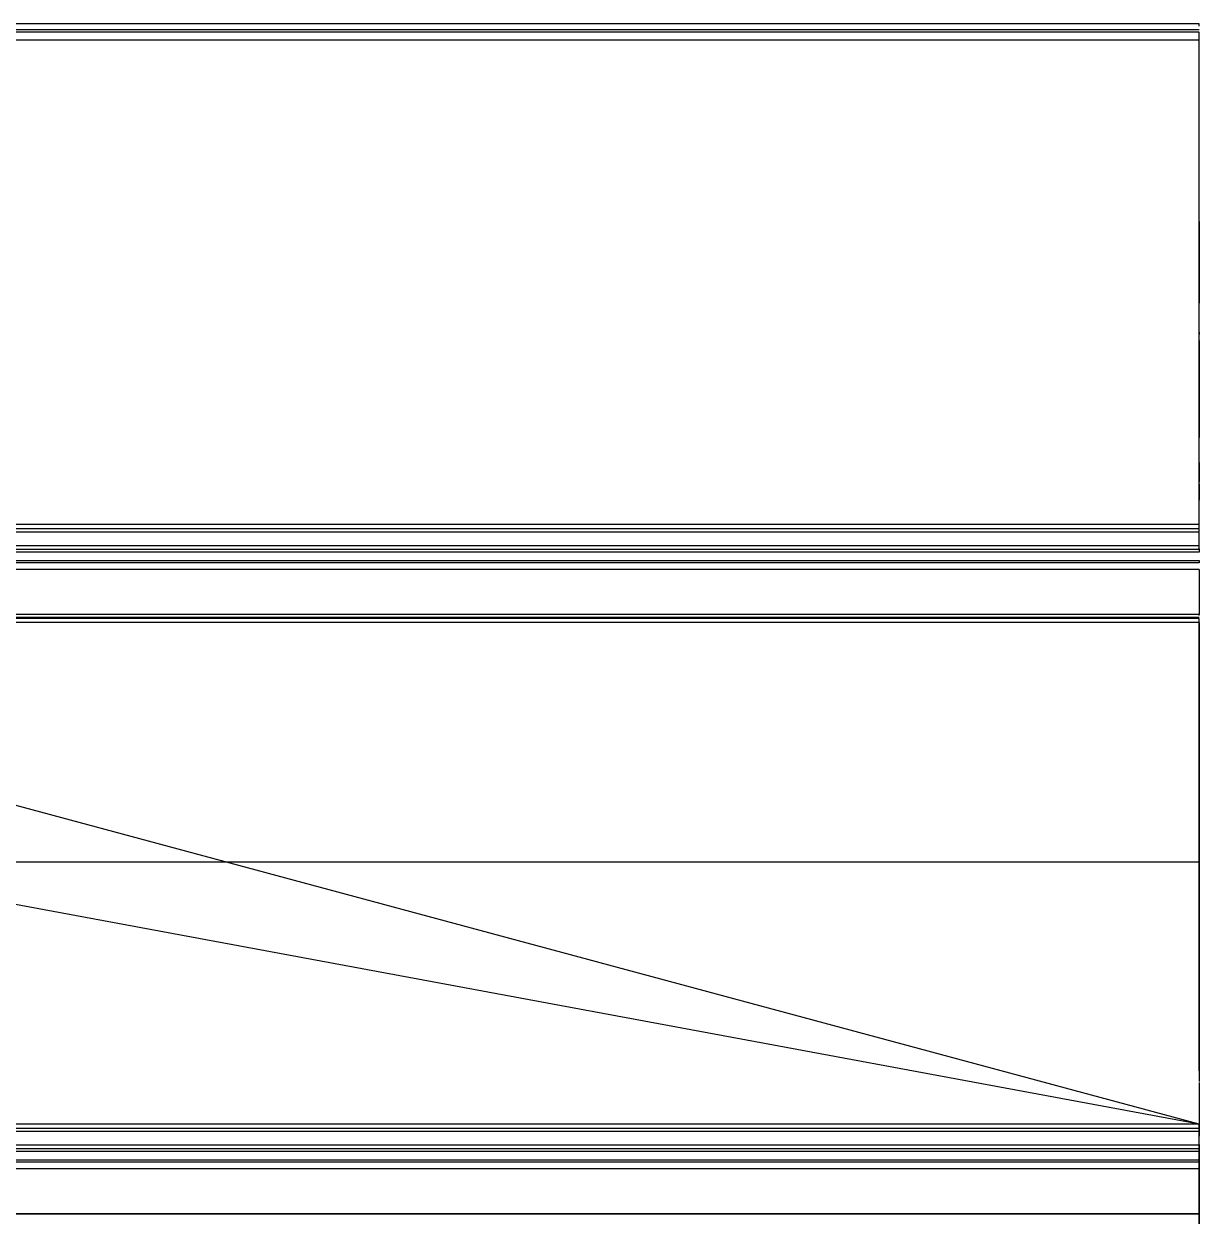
# Model space of a CAD drawing. Header units: metres. Extents: x -754 to -127, y 0 to 641.
# Drawn here: x -415.2 to -127.4, y 304.4 to 596.4 of the extents above; entities that cross this region are included whole.
import ezdxf

# ---------------------------------------------------------------- set-up
doc = ezdxf.new("R2010")
doc.units = ezdxf.units.M

msp = doc.modelspace()

# ---------------------------------------------------------------- linework, layer by layer
for p, q in [((-127.4, 596.38, -88.43), (-700, 596.38, -181.34)), ((-127.4, 595.83, -87.33), (-127.4, 596.38, -88.43)), ((-127.4, 594.88, -87.55), (-700, 594.88, -180.44)), ((-127.4, 594.38, -88.43), (-700, 594.38, -180.14)), ((-127.4, 594.38, -88.43), (-127.4, 594.38, -88.05)), ((-127.4, 592.38, -88.43), (-127.4, 594.38, -88.43)), ((-127.4, 592.38, -89.18), (-700, 592.38, -178.94)), ((-127.4, 592.38, -88.43), (-127.4, 592.38, -89.18)), ((-127.4, 473.78, -18.02), (-127.4, 592.38, -89.18)), ((-127.4, 548, -55.05), (-127.4, 548, -43.05)), ((-127.4, 548, -43.05), (-127.4, 528, -43.05)), ((-127.4, 528, -43.05), (-127.4, 548, -55.05)), ((-127.4, 538, -56.55), (-127.4, 538, -22.52)), ((-127.4, 520.91, -22.52), (-127.4, 538, -22.52)), ((-127.4, 521.74, -46.79), (-127.4, 521.74, -22.52)), ((-127.4, 520.91, -46.29), (-127.4, 520.91, -22.93)), ((-127.4, 520.91, -22.93), (-127.4, 520.49, -22.93)), ((-127.4, 520.91, -22.52), (-127.4, 520.91, -22.93)), ((-127.4, 520.49, -22.93), (-127.4, 520.29, -23.35)), ((-127.4, 519.98, -45.73), (-127.4, 519.98, -23.66)), ((-127.4, 518.84, -45.05), (-127.4, 518.84, -25)), ((-127.4, 518.84, -25), (-127.4, 517.75, -25)), ((-127.4, 518.84, -25), (-127.4, 518.84, -24.17)), ((-127.4, 517.75, -44.4), (-127.4, 517.75, -25.73)), ((-127.4, 517.75, -25.73), (-127.4, 495.1, -25.73)), ((-127.4, 517.75, -25.73), (-127.4, 517.75, -25)), ((-127.4, 495.1, -25.73), (-127.4, 495.1, -30.81)), ((-127.4, 495.1, -25.73), (-127.4, 495.1, -24.28)), ((-127.4, 490.44, -24.28), (-127.4, 495.1, -24.28)), ((-127.4, 490.44, -24.28), (-127.4, 490.44, -28.02)), ((-127.4, 490.44, -23.56), (-127.4, 490.44, -24.28)), ((-127.4, 489.28, -23.52), (-127.4, 489.28, -27.32)), ((-127.4, 488.97, -24.28), (-127.4, 488.97, -27.13)), ((-127.4, 488.97, -24.28), (-127.4, 484.22, -24.28)), ((-127.4, 483.78, -21.62), (-127.4, 483.78, -24.02)), ((-127.4, 483.78, -21.62), (-127.4, 479.78, -21.62)), ((-127.4, 327, -75.02), (-700, 481.15, -167.51)), ((-127.4, 473.78, -18.02), (-700, 473.78, -107.78)), ((-127.4, 472.78, -18.02), (-127.4, 473.78, -18.02)), ((-700, 472.78, -107.18), (-127.4, 472.78, -18.02)), ((-700, 472.03, -106.73), (-127.4, 472.03, -14.01)), ((-127.4, 472.03, -13.51), (-127.4, 472.78, -13.51)), ((-127.4, 472.78, -13.51), (-127.4, 472.78, -18.02)), ((-127.4, 469.98, -14.91), (-127.4, 472.03, -14.01)), ((-127.4, 472.03, -14.01), (-127.4, 472.03, -13.51)), ((-700, 468.64, -104.7), (-127.4, 468.64, -18.02)), ((-700, 467.78, -104.18), (-127.4, 467.78, -18.02)), ((-127.4, 468.64, -15.52), (-127.4, 469.98, -14.91)), ((-127.4, 467.78, -18.02), (-127.4, 468.64, -18.02)), ((-127.4, 468.64, -18.02), (-127.4, 468.64, -15.52)), ((-127.4, 467.81, -39.39), (-127.4, 467.06, -39.39)), ((-127.4, 467.81, -37.39), (-127.4, 467.06, -37.39)), ((-127.4, 467.78, -27.27), (-127.4, 467.03, -27.27)), ((-127.4, 467.03, -28.27), (-700, 467.03, -103.73)), ((-127.4, 464.9, -30.39), (-700, 464.9, -102.46)), ((-127.4, 464.4, -30.39), (-700, 464.4, -102.16)), ((-127.4, 467.06, -37.39), (-127.4, 467.06, -37.89)), ((-127.4, 467.03, -27.27), (-127.4, 467.03, -28.27)), ((-127.4, 464.94, -41.39), (-127.4, 464.44, -41.39)), ((-127.4, 464.94, -39.39), (-127.4, 464.44, -39.39)), ((-127.4, 464.9, -30.39), (-127.4, 464.4, -30.39)), ((-127.4, 462.78, -32.27), (-700, 462.78, -101.18)), ((-127.4, 462.81, -43.27), (-127.4, 451.81, -43.27)), ((-127.4, 462.81, -42.77), (-127.4, 462.81, -43.27)), ((-127.4, 462.81, -41.27), (-127.4, 451.81, -41.27)), ((-127.4, 462.81, -40.77), (-127.4, 462.81, -41.27)), ((-127.4, 462.78, -33.27), (-127.4, 451.78, -33.27)), ((-127.4, 451.78, -33.27), (-700, 451.78, -110.17)), ((-127.4, 451.03, -32.83), (-700, 451.03, -111.48)), ((-127.4, 450.78, -33.27), (-700, 450.78, -111.82)), ((-127.4, 449.78, -33.27), (-700, 449.78, -113.31)), ((-127.4, 451.54, -42.72), (-127.4, 451.81, -43.27)), ((-127.4, 451.54, -40.72), (-127.4, 451.81, -41.27)), ((-127.4, 451.5, -32.72), (-127.4, 451.78, -33.27)), ((-127.4, 450.81, -43.27), (-127.4, 450.81, -43.08)), ((-127.4, 449.81, -43.27), (-127.4, 450.81, -43.27)), ((-127.4, 450.81, -41.27), (-127.4, 450.81, -41.08)), ((-127.4, 449.81, -41.27), (-127.4, 450.81, -41.27)), ((-127.4, 450.78, -33.27), (-127.4, 450.78, -33.08)), ((-127.4, 449.78, -33.27), (-127.4, 450.78, -33.27)), ((-127.4, 449.81, -43.27), (-127.4, 449.81, -44.02)), ((-127.4, 449.81, -41.27), (-127.4, 449.81, -42.02)), ((-127.4, 340, -44.02), (-127.4, 449.78, -44.02)), ((-127.4, 340, -42.02), (-127.4, 449.78, -42.02)), ((-127.4, 449.78, -34.02), (-127.4, 340, -34.02)), ((-127.4, 327, -57.02), (-700, 433.15, -120.71)), ((-700, 391.22, -95.55), (-127.4, 391.22, -61.52)), ((-127.4, 374.13, -61.52), (-127.4, 391.22, -61.52)), ((-127.4, 374.96, -85.79), (-127.4, 374.96, -61.52)), ((-127.4, 374.13, -85.3), (-127.4, 374.13, -61.93)), ((-127.4, 374.13, -61.93), (-127.4, 373.72, -61.93)), ((-127.4, 374.13, -61.52), (-127.4, 374.13, -61.93)), ((-127.4, 373.72, -61.93), (-127.4, 373.51, -62.35)), ((-127.4, 373.2, -84.74), (-127.4, 373.2, -62.66)), ((-127.4, 372.06, -84.05), (-127.4, 372.06, -64)), ((-127.4, 372.06, -64), (-127.4, 370.98, -64)), ((-127.4, 372.06, -64), (-127.4, 372.06, -63.18)), ((-127.4, 370.98, -83.4), (-127.4, 370.98, -64.73)), ((-127.4, 370.98, -64.73), (-127.4, 348.33, -64.73)), ((-127.4, 370.98, -64.73), (-127.4, 370.98, -64)), ((-127.4, 348.33, -64.73), (-127.4, 348.33, -69.81)), ((-127.4, 348.33, -64.73), (-127.4, 348.33, -63.28)), ((-127.4, 343.67, -63.28), (-127.4, 348.33, -63.28)), ((-127.4, 343.67, -63.28), (-127.4, 343.67, -67.02)), ((-127.4, 343.67, -62.56), (-127.4, 343.67, -63.28)), ((-127.4, 342.5, -62.52), (-127.4, 342.5, -66.32)), ((-127.4, 342.19, -63.28), (-127.4, 342.19, -66.13)), ((-127.4, 342.19, -63.28), (-127.4, 337.44, -63.28)), ((-127.4, 340, -27.27), (-127.4, 340, -63.28)), ((-127.4, 340, -39.39), (-127.4, 339.25, -39.39)), ((-127.4, 340, -37.39), (-127.4, 339.25, -37.39)), ((-127.4, 340, -27.27), (-127.4, 339.25, -27.27)), ((-127.4, 339.25, -28.27), (-127.4, 339.25, -63.28)), ((-127.4, 339.25, -39.39), (-127.4, 339.25, -39.89)), ((-127.4, 339.25, -37.39), (-127.4, 339.25, -37.89)), ((-127.4, 339.25, -27.27), (-127.4, 339.25, -28.27)), ((-127.4, 337.13, -30.39), (-127.4, 337.13, -63.09)), ((-127.4, 337.13, -41.39), (-127.4, 336.63, -41.39)), ((-127.4, 337.13, -39.39), (-127.4, 336.63, -39.39)), ((-127.4, 337.13, -30.39), (-127.4, 336.63, -30.39)), ((-127.4, 337, -60.62), (-127.4, 337, -63.02)), ((-127.4, 337, -60.62), (-127.4, 333, -60.62)), ((-127.4, 336.63, -30.39), (-127.4, 336.63, -60.62)), ((-127.4, 335, -33.27), (-127.4, 335, -60.62)), ((-127.4, 335, -43.27), (-127.4, 324, -43.27)), ((-127.4, 335, -42.77), (-127.4, 335, -43.27)), ((-127.4, 335, -41.27), (-127.4, 324, -41.27)), ((-127.4, 335, -40.77), (-127.4, 335, -41.27)), ((-127.4, 335, -33.27), (-127.4, 324, -33.27)), ((-127.4, 335, -32.27), (-127.4, 335, -33.27)), ((-127.4, 327, -57.02), (-728, 327, -507.52)), ((-127.4, 326, -75.02), (-127.4, 327, -75.02)), ((-127.4, 326, -57.02), (-127.4, 327, -57.02)), ((-728, 326, -507.52), (-127.4, 326, -57.02)), ((-728, 325.25, -507.52), (-127.4, 325.25, -53.01)), ((-127.4, 325.25, -70.51), (-127.4, 326, -70.51)), ((-127.4, 326, -70.51), (-127.4, 326, -75.02)), ((-127.4, 325.25, -52.51), (-127.4, 326, -52.51)), ((-127.4, 326, -52.51), (-127.4, 326, -57.02)), ((-127.4, 323.2, -71.91), (-127.4, 325.25, -71.01)), ((-127.4, 325.25, -71.01), (-127.4, 325.25, -70.51)), ((-127.4, 323.2, -53.91), (-127.4, 325.25, -53.01)), ((-127.4, 325.25, -53.01), (-127.4, 325.25, -52.51)), ((-728, 321.87, -507.52), (-127.4, 321.87, -57.02)), ((-127.4, 324, -33.27), (-127.4, 324, -53.21)), ((-127.4, 323.73, -42.72), (-127.4, 324, -43.27)), ((-127.4, 323.73, -40.72), (-127.4, 324, -41.27)), ((-127.4, 323.73, -32.62), (-127.4, 324, -33.27)), ((-127.4, 323.25, -32.83), (-127.4, 323.25, -53.84)), ((-127.4, 321.87, -72.52), (-127.4, 323.2, -71.91)), ((-127.4, 321.87, -54.52), (-127.4, 323.2, -53.91)), ((-127.4, 323, -33.27), (-127.4, 323, -54.09)), ((-127.4, 322, -43.27), (-127.4, 323, -43.27)), ((-127.4, 323, -41.27), (-127.4, 323, -41.08)), ((-127.4, 322, -41.27), (-127.4, 323, -41.27)), ((-127.4, 323, -33.27), (-127.4, 323, -33.08)), ((-127.4, 322, -33.27), (-127.4, 323, -33.27)), ((-127.4, 322, -33.27), (-127.4, 322, -54.5)), ((-127.4, 322, -43.27), (-127.4, 322, -44.02)), ((-127.4, 142, -44.02), (-127.4, 322, -44.02)), ((-127.4, 142, -42.02), (-127.4, 322, -42.02)), ((-127.4, 322, -41.27), (-127.4, 322, -42.02)), ((-127.4, 322, -34.02), (-127.4, 142, -34.02)), ((-127.4, 321, -75.02), (-127.4, 321.87, -75.02)), ((-127.4, 321.87, -75.02), (-127.4, 321.87, -72.52)), ((-127.4, 321, -57.02), (-127.4, 321.87, -57.02)), ((-127.4, 321.87, -57.02), (-127.4, 321.87, -54.52)), ((-728, 321, -507.52), (-127.4, 321, -57.02)), ((-127.4, 320.25, -67.27), (-728, 320.25, -507.52)), ((-127.4, 321, -84.27), (-127.4, 320.25, -84.27)), ((-127.4, 321, -84.27), (-127.4, 321, -75.02)), ((-127.4, 321, -78.39), (-127.4, 320.25, -78.39)), ((-127.4, 321, -76.39), (-127.4, 320.25, -76.39)), ((-127.4, 321, -66.27), (-127.4, 320.25, -66.27)), ((-127.4, 321, -66.27), (-127.4, 321, -57.02)), ((-127.4, 320.25, -84.27), (-127.4, 320.25, -85.27)), ((-127.4, 320.25, -76.39), (-127.4, 320.25, -76.89)), ((-127.4, 320.25, -66.27), (-127.4, 320.25, -67.27)), ((-127.4, 320.25, -66.44), (-127.4, 320.25, -66.94)), ((-127.4, 318.13, -69.39), (-728, 318.13, -507.52)), ((-127.4, 317.63, -69.39), (-728, 317.63, -507.52)), ((-127.4, 316, -72.27), (-728, 316, -507.52)), ((-127.4, 318.13, -87.39), (-127.4, 317.63, -87.39)), ((-127.4, 318.13, -80.39), (-127.4, 317.63, -80.39)), ((-127.4, 318.13, -78.39), (-127.4, 317.63, -78.39)), ((-127.4, 318.13, -69.39), (-127.4, 317.63, -69.39)), ((-127.4, 316, -90.27), (-127.4, 305, -90.27)), ((-127.4, 316, -89.27), (-127.4, 316, -90.27)), ((-127.4, 316, -82.27), (-127.4, 305, -82.27)), ((-127.4, 316, -81.77), (-127.4, 316, -82.27)), ((-127.4, 316, -79.77), (-127.4, 316, -80.27)), ((-127.4, 316, -80.27), (-127.4, 305, -80.27)), ((-127.4, 316, -79.77), (-127.4, 316, -80.27)), ((-127.4, 316, -72.27), (-127.4, 305, -72.27)), ((-127.4, 316, -71.27), (-127.4, 316, -72.27)), ((-127.4, 305, -72.27), (-700, 305, -503.89)), ((-700, 305, -91.02), (-127.4, 305, -90.27)), ((-127.4, 304.73, -89.72), (-127.4, 305, -90.27)), ((-127.4, 304.73, -81.72), (-127.4, 305, -82.27)), ((-127.4, 304.73, -79.72), (-127.4, 305, -80.27)), ((-127.4, 304.73, -71.72), (-127.4, 305, -72.27))]:
    msp.add_line(p, q)

doc.saveas('drawing.dxf')
